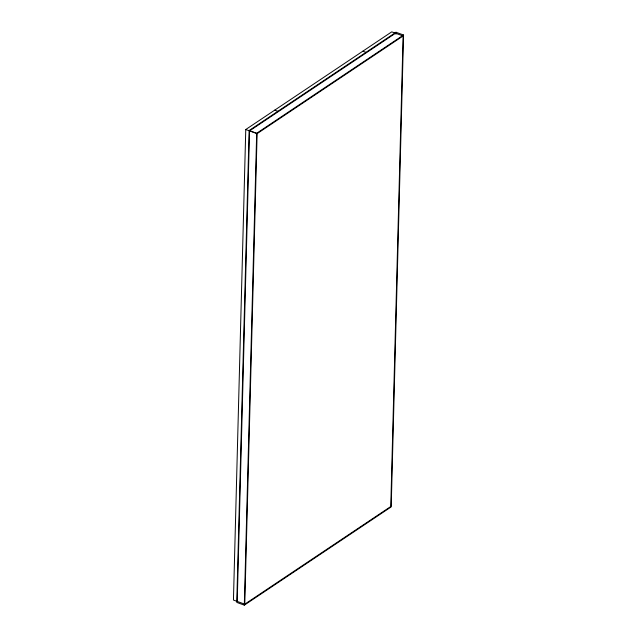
<?xml version="1.0" encoding="UTF-8"?>
<svg xmlns="http://www.w3.org/2000/svg" width="637" height="637" viewBox="0 0 637 637"><rect width="100%" height="100%" fill="white"/><g stroke="black" fill="none" stroke-linecap="round" stroke-linejoin="round"><path stroke-width="0.96" d="M245.763 129.518L233.445 600.054L244.783 604.179L390.776 506.511L403.094 35.975L391.747 31.85L245.763 129.518L257.109 133.643L403.094 35.975M249.115 130.521L236.765 602.403L244.321 605.15L391.198 506.885L403.555 35.003L395.991 32.256L249.115 130.521L256.679 133.268L403.555 35.003M237.227 601.432L249.545 130.896L395.529 33.228M244.321 605.15L256.679 133.268M244.783 604.179L257.109 133.643M395.943 34.239L395.991 32.256M362.819 51.207L366.601 52.584M274.69 110.161L278.473 111.539"/></g></svg>
